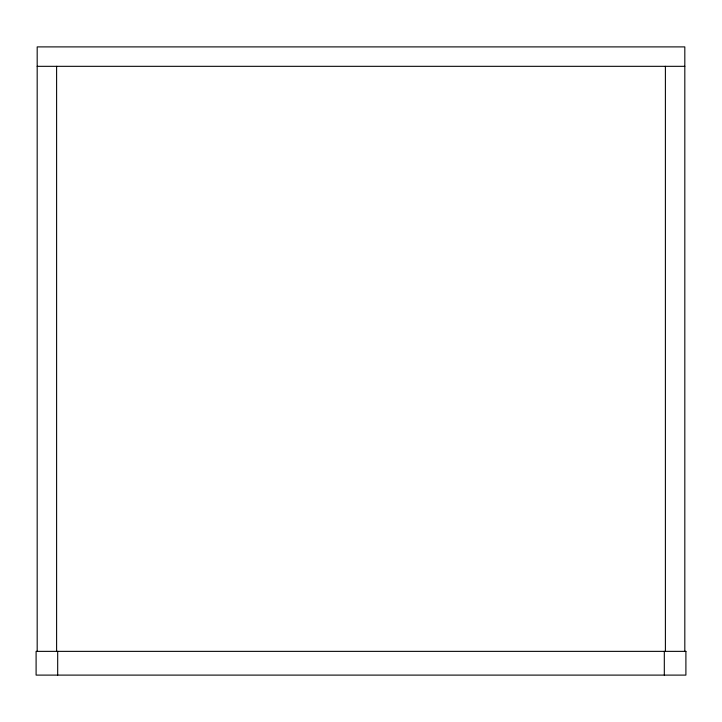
<?xml version="1.0" encoding="UTF-8"?>
<svg xmlns="http://www.w3.org/2000/svg" width="722" height="722" viewBox="0 0 722 722"><rect width="100%" height="100%" fill="white"/><g stroke="black" fill="none" stroke-linecap="round" stroke-linejoin="round"><path stroke-width="1.08" d="M37.183 66.325L684.817 66.325M684.817 651.361L684.817 46.894L37.183 46.894L37.183 651.361M665.395 66.325L665.395 651.361M664.312 651.361L664.312 675.106M57.688 651.361L57.688 675.106M56.605 66.325L56.605 651.361M685.9 651.361L36.1 651.361L36.1 675.106L685.9 675.106L685.9 651.361"/></g></svg>
